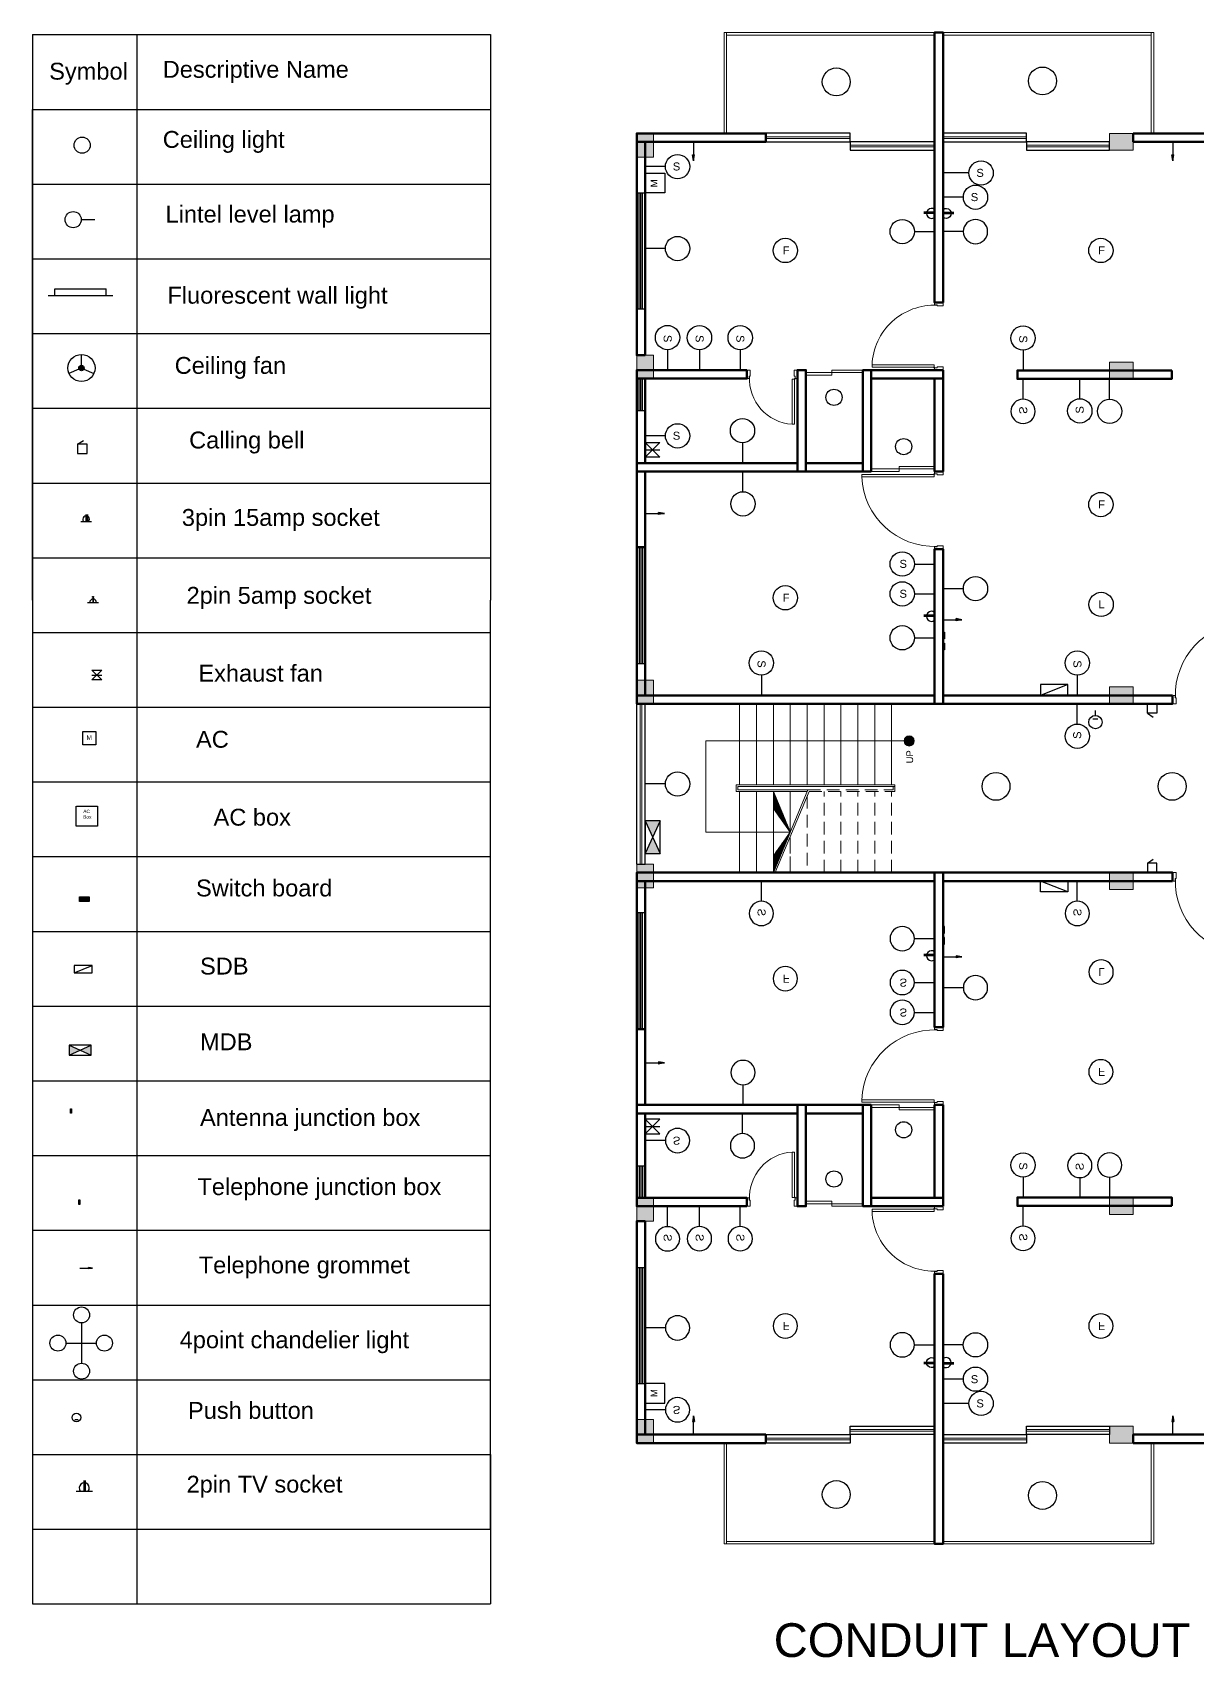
# Model space of a CAD drawing. Header units: feet. Extents: x -557 to 5700, y -423 to 603.
# Drawn here: x 871 to 1561, y -417 to 546 of the extents above; entities that cross this region are included whole.
import ezdxf

# ---------------------------------------------------------------- set-up
doc = ezdxf.new("R2010")
doc.units = ezdxf.units.FT
doc.header["$LTSCALE"] = 30
doc.header["$MEASUREMENT"] = 0
doc.linetypes.add('HIDDEN', pattern=[0.375, 0.25, -0.125])
for name, color, linetype, lineweight in [('Door', 36, 'Continuous', 18), ('FINAL STRUCTURE', 250, 'Continuous', 0), ('NF_16.02.2022', 7, 'Continuous', 0), ('wall', 250, 'Continuous', 100), ('window', 250, 'Continuous', 0)]:
    doc.layers.add(name, color=color, linetype=linetype, lineweight=lineweight)
doc.layers.add('FINAL SHEET', color=7, linetype='Continuous')
doc.layers.add('FUR', color=251, linetype='Continuous')
doc.styles.get("Standard").update_dxf_attribs({"font": 'arial.ttf'})

# ---------------------------------------------------------------- blocks, each defined once
blk = doc.blocks.new('*U58')
blk.add_lwpolyline([(12498290, -555594), (12499540, -555594), (12499540, -555719), (12498290, -555719)], close=True)
at = {"lineweight": 30}
blk.add_lwpolyline([(12498290, -555594), (12498290, -555719), (12499540, -555719), (12499540, -555594)], close=True, dxfattribs=at)
at = {"layer": 'window'}
blk.add_lwpolyline([(12498290, -555644), (12498290, -555669), (12499540, -555669), (12499540, -555644)], close=True, dxfattribs=at)
blk = doc.blocks.new('*U55')
for points in [[(-750, -56.5), (-744, -56.5), (-744, -62.5), (-715, -62.5), (-715, -27.5), (-700, -27.5), (-700, 62.5), (-744, 62.5), (-744, 56.5), (-750, 56.5), (-750, 62.5), (-750, -62.5)], [(0, -56.5), (-6, -56.5), (-6, -62.5), (-35, -62.5), (-35, -27.5), (-50, -27.5), (-50, 62.5), (-6, 62.5), (-6, 56.5), (0, 56.5), (0, 62.5), (0, -62.5)], [(-707.5, -740), (-707.5, -70), (-672.5, -70), (-672.5, -740)]]:
    blk.add_lwpolyline(points, close=True)
blk.add_lwpolyline([(-707.5, -70), (-712.5, -67.5), (-715, -62.5)])
blk.add_circle((-712.5, -67.5), 5)
blk.add_arc((-712.5, -67.5), 673.7, 273.40392, 3.40392)
blk = doc.blocks.new('*U49')
for points in [[(-42.5, 990), (-42.5, 70), (-77.5, 70), (-77.5, 990)], [(-1000, 56.5), (-994, 56.5), (-994, 62.5), (-965, 62.5), (-965, 27.5), (-950, 27.5), (-950, -62.5), (-994, -62.5), (-994, -56.5), (-1000, -56.5), (-1000, -62.5), (-1000, 62.5)], [(0, 56.5), (-6, 56.5), (-6, 62.5), (-35, 62.5), (-35, 27.5), (-50, 27.5), (-50, -62.5), (-6, -62.5), (-6, -56.5), (0, -56.5), (0, -62.5), (0, 62.5)]]:
    blk.add_lwpolyline(points, close=True)
blk.add_lwpolyline([(-42.5, 70), (-37.5, 67.5), (-35, 62.5)])
blk.add_circle((-37.5, 67.5), 5)
blk.add_arc((-37.5, 67.5), 923.4, 92.48281, 182.48281)
blk = doc.blocks.new('*U54')
for points in [[(-1107.5, 1140), (-1107.5, 70), (-1072.5, 70), (-1072.5, 1140)], [(-1150, 56.5), (-1144, 56.5), (-1144, 62.5), (-1115, 62.5), (-1115, 27.5), (-1100, 27.5), (-1100, -62.5), (-1144, -62.5), (-1144, -56.5), (-1150, -56.5), (-1150, -62.5), (-1150, 62.5)], [(0, 56.5), (-6, 56.5), (-6, 62.5), (-35, 62.5), (-35, 27.5), (-50, 27.5), (-50, -62.5), (-6, -62.5), (-6, -56.5), (0, -56.5), (0, -62.5), (0, 62.5)]]:
    blk.add_lwpolyline(points, close=True)
blk.add_lwpolyline([(-1107.5, 70), (-1112.5, 67.5), (-1115, 62.5)])
blk.add_circle((-1112.5, 67.5), 5)
blk.add_arc((-1112.5, 67.5), 1073.2, 357.86408, 87.86408)
blk = doc.blocks.new('*U59')
blk.add_lwpolyline([(12498307, -555594), (12499540, -555594), (12499540, -555719), (12498307, -555719)], close=True)
at = {"lineweight": 30}
blk.add_lwpolyline([(12498307, -555594), (12498307, -555719), (12499540, -555719), (12499540, -555594)], close=True, dxfattribs=at)
at = {"layer": 'window'}
blk.add_lwpolyline([(12498307, -555644), (12498307, -555669), (12499540, -555669), (12499540, -555644)], close=True, dxfattribs=at)
blk = doc.blocks.new('*X42')
at = {"color": 0}
for p, q in [((734.8, 161.93), (736.61, 163.73)), ((735.42, 162.37), (736.91, 163.86)), ((736.04, 162.81), (737.21, 163.99)), ((736.65, 163.25), (737.52, 164.11)), ((737.27, 163.69), (737.82, 164.24)), ((737.89, 164.14), (738.12, 164.37)), ((714.43, 154.46), (714.49, 154.52)), ((714.6, 154.46), (714.79, 154.64)), ((714.78, 154.46), (715.09, 154.77)), ((714.96, 154.46), (715.39, 154.9)), ((715.13, 154.46), (715.7, 155.02)), ((715.31, 154.46), (716, 155.15)), ((715.49, 154.46), (716.3, 155.27)), ((715.66, 154.46), (716.61, 155.4)), ((715.84, 154.46), (716.91, 155.53)), ((716.02, 154.46), (717.21, 155.65)), ((716.19, 154.46), (717.52, 155.78)), ((716.37, 154.46), (717.82, 155.91)), ((716.55, 154.46), (718.12, 156.03)), ((716.72, 154.46), (718.42, 156.16)), ((716.9, 154.46), (718.73, 156.28)), ((717.08, 154.46), (719.03, 156.41)), ((717.25, 154.46), (719.33, 156.54)), ((717.43, 154.46), (719.64, 156.66)), ((717.61, 154.46), (719.94, 156.79)), ((717.79, 154.46), (720.24, 156.92)), ((717.96, 154.46), (720.55, 157.04)), ((718.14, 154.46), (720.85, 157.17)), ((718.32, 154.46), (721.15, 157.29)), ((718.49, 154.46), (721.46, 157.42)), ((718.67, 154.46), (721.76, 157.55)), ((718.85, 154.46), (722.06, 157.67)), ((719.02, 154.46), (722.36, 157.8)), ((719.2, 154.46), (722.67, 157.93)), ((719.38, 154.46), (722.97, 158.05)), ((719.55, 154.46), (723.27, 158.18)), ((719.73, 154.46), (723.58, 158.3)), ((719.91, 154.46), (723.88, 158.43)), ((720.08, 154.46), (724.18, 158.56)), ((720.26, 154.46), (724.49, 158.68)), ((720.44, 154.46), (724.79, 158.81)), ((720.61, 154.46), (725.09, 158.94)), ((720.79, 154.46), (725.39, 159.06)), ((720.97, 154.46), (725.7, 159.19)), ((721.14, 154.46), (726, 159.31)), ((721.32, 154.46), (726.3, 159.44)), ((721.5, 154.46), (726.61, 159.57)), ((721.67, 154.46), (726.91, 159.69)), ((721.85, 154.46), (727.21, 159.82)), ((722.03, 154.46), (727.52, 159.95)), ((722.2, 154.46), (727.82, 160.07)), ((722.38, 154.46), (728.12, 160.2)), ((722.56, 154.46), (728.43, 160.33)), ((722.73, 154.46), (728.73, 160.45)), ((722.91, 154.46), (729.03, 160.58)), ((723.09, 154.46), (729.33, 160.7)), ((723.27, 154.46), (729.64, 160.83)), ((723.44, 154.46), (729.94, 160.96)), ((723.62, 154.46), (730.24, 161.08)), ((723.8, 154.46), (730.55, 161.21)), ((723.97, 154.46), (730.85, 161.34)), ((724.15, 154.46), (731.15, 161.46)), ((724.33, 154.46), (731.46, 161.59)), ((724.9, 154.85), (731.76, 161.71)), ((725.52, 155.3), (732.06, 161.84)), ((726.14, 155.74), (732.36, 161.97)), ((726.76, 156.18), (732.67, 162.09)), ((727.37, 156.62), (732.97, 162.22)), ((727.99, 157.06), (733.27, 162.35)), ((728.61, 157.51), (733.58, 162.47)), ((729.23, 157.95), (733.88, 162.6)), ((729.85, 158.39), (734.18, 162.72)), ((730.47, 158.83), (734.49, 162.85)), ((731.09, 159.27), (734.79, 162.98)), ((731.71, 159.72), (735.09, 163.1)), ((732.32, 160.16), (735.4, 163.23)), ((732.94, 160.6), (735.7, 163.36)), ((733.56, 161.04), (736, 163.48)), ((734.18, 161.48), (736.3, 163.61))]:
    blk.add_line(p, q, dxfattribs=at)
blk = doc.blocks.new('STAIR')
at = {"layer": 'NF_16.02.2022'}
for p, q in [((0, 0), (48, 0)), ((49, 2), (49, -91)), ((0, -10), (48, -10)), ((0, -20), (48, -20)), ((0, -30), (48, -30)), ((0, -40), (48, -40)), ((0, -50), (48, -50)), ((51, -91), (51, -49.58)), ((100, -70), (51, -49.58)), ((100.38, -69.08), (52, -48.92)), ((0, -60), (48, -60)), ((0, -60), (48, -60)), ((76, -60), (52, -60)), ((76, -60), (52, -60)), ((52, -70), (76, -60)), ((76, -60), (62, -70)), ((76, -60), (90, -70)), ((0, -70), (48, -70)), ((0, -70), (48, -70)), ((52, -70), (98, -70)), ((100, -70), (52, -70)), ((0, -80), (48, -80)), ((0, -80), (48, -80)), ((100, -80), (52, -80)), ((0, -90), (48, -90)), ((49, -91), (51, -91)), ((100, -90), (52, -90))]:
    blk.add_line(p, q, dxfattribs=at)
at = {"layer": 'NF_16.02.2022', "linetype": 'HIDDEN'}
for p, q in [((51, 1), (49, 1)), ((51, -49.58), (51, 1)), ((100, 0), (52, 0)), ((100, -10), (52, -10)), ((100, -20), (52, -20)), ((100, -30), (52, -30)), ((100, -40), (52, -40)), ((54.6, -50), (100, -50)), ((100, -60), (78.6, -60)), ((98, -60), (78.6, -60))]:
    blk.add_line(p, q, dxfattribs=at)
at = {"layer": 'NF_16.02.2022'}
for points in [[(76, -60), (76, -110), (22, -110), (22, 10.45)], [(49, 2), (48, 2), (48, -92), (52, -92)], [(52, -92), (52, -50)]]:
    blk.add_lwpolyline(points, dxfattribs=at)
at = {"layer": 'NF_16.02.2022', "linetype": 'HIDDEN'}
blk.add_lwpolyline([(52, -48.92), (52, 2), (49, 2)], dxfattribs=at)
at = {"layer": 'NF_16.02.2022'}
blk.add_blockref('*X42', (-662.34, -224.46), dxfattribs=at)
at = {"layer": 'NF_16.02.2022', "xscale": -1}
blk.add_blockref('*X42', (814.34, -224.46), dxfattribs=at)
blk = doc.blocks.new('*U56')
blk.add_lwpolyline([(12498103, -555594), (12500478, -555594), (12500478, -555719), (12498103, -555719)], close=True)
at = {"lineweight": 30}
blk.add_lwpolyline([(12498103, -555594), (12498103, -555719), (12500478, -555719), (12500478, -555594)], close=True, dxfattribs=at)
at = {"layer": 'window'}
blk.add_lwpolyline([(12498103, -555644), (12498103, -555669), (12500478, -555669), (12500478, -555644)], close=True, dxfattribs=at)
blk = doc.blocks.new('FINAL STRUCTURE')
at = {"layer": 'FINAL STRUCTURE'}
blk.add_hatch(color=256, dxfattribs=at).paths.add_polyline_path([(16171863, 1282315), (16171863, 1281965), (16172113, 1281965), (16172113, 1282315)])
blk.add_lwpolyline([(16171863, 1282315), (16171863, 1281965), (16172113, 1281965), (16172113, 1282315)], close=True, dxfattribs=at)
blk = doc.blocks.new('fgrn')
blk.add_line((999.94, 781.66), (989.94, 781.66))
blk.add_circle((1005.94, 781.66), 6)
blk = doc.blocks.new('rgfnh')
blk.add_line((1024.12, 801.53), (1034.12, 801.53))
blk.add_circle((1018.12, 801.53), 6)
blk = doc.blocks.new('FUK')
blk.add_lwpolyline([(1083.96, 783.55), (1090.96, 783.55), (1090.96, 776.55), (1083.96, 776.55)], close=True)
at = {"color": 1, "insert": (1085.93, 781.62), "char_height": 2.48, "attachment_point": 1}
blk.add_mtext_dynamic_manual_height_columns('M', width=66.1939, gutter_width=12.38, heights=[0], dxfattribs=at)
blk = doc.blocks.new('TYNMTYM')
h = blk.add_hatch(color=256)
h.dxf.hatch_style = 1
h.paths.add_polyline_path([(1092.8, 787.2), (1092.8, 786.4), (1097, 786.4)])
h.paths.add_polyline_path([(1097, 786.4), (1092.8, 786.4), (1092.8, 785.7)])
for p, q in [((1083.3, 786.4), (1097, 786.4)), ((1097, 786.4), (1092.8, 787.2)), ((1092.8, 785.7), (1092.8, 787.2)), ((1097, 786.4), (1092.8, 785.7))]:
    blk.add_line(p, q)
blk = doc.blocks.new('efdb')
blk.add_line((1057.7, 765.2), (1066.7, 765.2))
for points in [[(1057.7, 769.7), (1066.7, 769.7), (1057.7, 760.7)], [(1057.7, 769.7), (1066.7, 760.7), (1057.7, 760.7)]]:
    blk.add_lwpolyline(points)
blk = doc.blocks.new('RTB')
h = blk.add_hatch(color=1)
h.dxf.hatch_style = 1
h.paths.add_polyline_path([(1080.28, 779.6), (1080.89, 779.6), (1080.89, 782.37), (1080.28, 782.37)])
blk.add_lwpolyline([(1080.28, 782.37), (1080.89, 782.37), (1080.89, 779.6), (1080.28, 779.6)], close=True)
blk = doc.blocks.new('FG N')
at = {"true_color": 0x6e28b8}
h = blk.add_hatch(color=192, dxfattribs=at)
h.dxf.hatch_style = 1
h.paths.add_polyline_path([(1079.59, 782.34), (1078.98, 782.34), (1078.98, 779.56), (1079.59, 779.56)])
blk.add_lwpolyline([(1078.98, 782.34), (1079.59, 782.34), (1079.59, 779.56), (1078.98, 779.56)], close=True)
blk = doc.blocks.new('eb')
blk.add_line((1033.2, 780.6), (1037.6, 783.4))
blk.add_lwpolyline([(1033.2, 773.6), (1040.2, 773.6), (1040.2, 780.6), (1033.2, 780.6)], close=True)
blk = doc.blocks.new('YDTR7IK')
blk.add_line((1054.5, 748.6), (1058.1, 748.6))
blk.add_circle((1056.3, 750.8), 4.8)
blk = doc.blocks.new('RYFMH')
blk.add_line((1066.52, 785.83), (1077.75, 790.26))
blk.add_lwpolyline([(1077.75, 790.26), (1066.52, 790.26), (1066.52, 785.83), (1077.75, 785.83)], close=True)
blk = doc.blocks.new('EGBDTG')
h = blk.add_hatch(color=256)
h.dxf.hatch_style = 1
h.paths.add_polyline_path([(1115.31, 784.01), (1108.57, 780.93), (1115.31, 777.84)])
h.paths.add_polyline_path([(1101.83, 777.84), (1108.57, 780.93), (1101.83, 784.01)])
for p, q in [((1101.83, 777.84), (1115.31, 784.01)), ((1101.83, 784.01), (1115.31, 777.84))]:
    blk.add_line(p, q)
blk.add_lwpolyline([(1115.31, 784.01), (1101.83, 784.01), (1101.83, 777.84), (1115.31, 777.84)], close=True)
blk = doc.blocks.new('rgdv')
for p, q in [((1057.1, 800.8), (1105.1, 800.8)), ((1062.1, 805.8), (1100.1, 805.8)), ((1062.1, 800.8), (1062.1, 805.8)), ((1100.1, 800.8), (1100.1, 805.8))]:
    blk.add_line(p, q)
blk = doc.blocks.new('fyj')
h = blk.add_hatch(color=256)
h.dxf.hatch_style = 1
h.paths.add_polyline_path([(1061.5, 794.8), (1060.9, 794.8), (1060.9, 794.4), (1061.5, 794.4)])
for p, q in [((1060.9, 794.8), (1061.5, 794.8)), ((1060.9, 794.4), (1060.9, 794.8)), ((1061.5, 794.4), (1060.9, 794.4)), ((1061.2, 790.4), (1061.2, 794.4)), ((1061.3, 794.4), (1061.3, 790.4)), ((1061.5, 794.8), (1061.5, 794.4)), ((1057.2, 790.4), (1065.2, 790.4))]:
    blk.add_line(p, q)
blk.add_arc((1061.2, 790.4), 2.49, 0, 180)
blk = doc.blocks.new('DG')
h = blk.add_hatch()
h.set_pattern_fill('AR-B816', color=256, scale=0.1)
h.paths.add_polyline_path([(1084, 779.3), (1078.1, 779.3), (1078.1, 776.5), (1084, 776.5)])
blk.add_lwpolyline([(1084, 776.5), (1078.1, 776.5), (1078.1, 779.3), (1084, 779.3)], close=True)
blk = doc.blocks.new('FJMU')
for p, q in [((1031.87, 794.69), (1038.24, 794.69)), ((1035.05, 794.69), (1035.05, 798.9)), ((1035.55, 794.69), (1035.55, 798.9)), ((1036.05, 794.69), (1036.05, 798.9))]:
    blk.add_line(p, q)
blk.add_arc((1035.05, 795.91), 1.99, 322.01631, 217.98369)
blk = doc.blocks.new('rf h')
for p, q in [((943, 753.3), (943, 775.7)), ((937.8, 745.5), (917.2, 736.6)), ((948.1, 745.5), (968.7, 736.6))]:
    blk.add_line(p, q)
for radius in [28, 5.58]:
    blk.add_circle((943, 747.7), radius)
blk = doc.blocks.new('FMY')
at = {"true_color": 0x000000}
h = blk.add_hatch(color=18, dxfattribs=at)
h.dxf.hatch_style = 1
h.paths.add_polyline_path([(951.6, 761.7, 1), (944.5, 761.7, 1)])
at = {"xscale": 0.6400000000000001, "yscale": 0.6400000000000001, "zscale": 0.6400000000000001}
blk.add_blockref('rf h', (344.6, 283.2), dxfattribs=at)
blk = doc.blocks.new('box')
for p, q in [((975.07, 300.5), (975.07, 312.49)), ((975.25, 312.49), (987.77, 312.49)), ((987.77, 312.49), (987.77, 300.5)), ((987.77, 300.5), (975.07, 300.5))]:
    blk.add_line(p, q)
at = {"insert": (979.33, 310.29), "char_height": 2, "attachment_point": 1}
blk.add_mtext_dynamic_manual_height_columns('AC \\PBox', width=54.9108, gutter_width=10, heights=[0], dxfattribs=at)
blk = doc.blocks.new('EFB')
for p, q in [((1020.595, 748.841), (1020.595, 746.416)), ((1019.653, 747.628), (1021.491, 747.628))]:
    blk.add_line(p, q)
for centre in [(1020.595, 749.322), (1019.172, 747.628), (1021.972, 747.628), (1020.595, 745.935)]:
    blk.add_circle(centre, 0.481)
blk = doc.blocks.new('DG B')
for p, q in [((-1119.3, 403.45), (-1119.3, 407.66)), ((-1118.8, 403.45), (-1118.8, 407.66)), ((-1122.48, 403.45), (-1116.11, 403.45))]:
    blk.add_line(p, q)
blk.add_arc((-1119.3, 404.68), 1.99, 322.01631, 217.98369)
blk = doc.blocks.new('rynr')
for p, q in [((871.2, 544.25), (1142.59, 544.25)), ((871.2, 544.25), (871.2, -385.52)), ((932.97, 544.25), (932.97, -385.52)), ((1142.59, 544.25), (1142.59, 209.24)), ((871.2, 209.24), (871.2, 499.97)), ((871.2, 499.97), (876.12, 499.97)), ((871.2, 499.97), (1142.59, 499.97)), ((876.12, 499.97), (1142.59, 499.97)), ((871.2, 455.69), (1142.59, 455.69)), ((871.2, 411.42), (1142.59, 411.42)), ((871.2, 367.14), (1142.59, 367.14)), ((871.2, 322.86), (1142.59, 322.86)), ((871.2, 278.58), (1142.59, 278.58)), ((871.2, 234.31), (1142.59, 234.31)), ((1142.59, -341.3), (1142.59, 209.24)), ((871.2, 190.03), (1142.59, 190.03)), ((871.2, 145.75), (1142.59, 145.75)), ((871.2, 101.48), (1142.59, 101.48)), ((871.2, 57.2), (1142.59, 57.2)), ((871.2, 12.92), (1142.59, 12.92)), ((871.2, 12.92), (1142.59, 12.92)), ((871.2, -31.36), (1142.59, -31.36)), ((871.2, -75.63), (1142.59, -75.63)), ((871.2, -119.91), (1142.59, -119.91)), ((871.2, -164.19), (1142.59, -164.19)), ((871.2, -208.47), (1142.59, -208.47)), ((871.2, -252.74), (1142.59, -252.74)), ((871.2, -297.02), (1142.59, -297.02)), ((1142.59, -297.02), (1142.59, -385.52)), ((871.2, -341.3), (1142.59, -341.3)), ((871.2, -385.52), (1142.59, -385.52))]:
    blk.add_line(p, q)
blk.add_circle((900.61, 478.76), 4.8)
for name, p, xscale, yscale, zscale in [('rgfnh', (80.79, -206.57), 0.8, 0.8, 0.8), ('rgdv', (34.75, -250.99), 0.8, 0.8, 0.8), ('FMY', (475.45, 5.48), 0.448, 0.448, 0.448), ('eb', (71.33, -322.89), 0.8, 0.8, 0.8), ('fyj', (58.11, -424.47), 0.8, 0.8, 0.8), ('efdb', (229.5, -324.9), 0.6400000000000001, 0.6400000000000001, 0.6400000000000001), ('FUK', (-294.98, -733.3), 1.103394264127607, 1.103394264127607, 1.103394264127607), ('DG', (-135.94, -714.71), 0.96, 0.96, 0.96), ('RYFMH', (-128.07, -766), 0.96, 0.96, 0.96), ('EGBDTG', (-164.79, -807.07), 0.96, 0.96, 0.96), ('FG N', (-142.2, -843.22), 0.96, 0.96, 0.96), ('RTB', (-138.33, -897.3), 0.96, 0.96, 0.96), ('TYNMTYM', (310.63, -613.96), 0.5433556177277198, 0.5433556177277198, 0.5433556177277198), ('EFB', (-9134.92, -7582.19), 9.832680556420335, 9.832680556420335, 9.832680556420335), ('YDTR7IK', (320.26, -685.21), 0.5462204590808405, 0.5462204590808405, 0.5462204590808405), ('DG B', (2580.81, -923.9), 1.500000000017479, 1.500000000017479, 1.500000000017479)]:
    blk.add_blockref(name, p, dxfattribs=dict(xscale=xscale, yscale=yscale, zscale=zscale))
for name, p in [('FJMU', (-132.11, -538.87)), ('box', (-78.03, -225.27))]:
    blk.add_blockref(name, p)
at = {"char_height": 10, "attachment_point": 1}
for s, insert in [('Symbol', (881.1, 527.6)), ('Descriptive Name', (948.37, 528.7)), ('Ceiling light', (948.37, 487.18)), ('Lintel level lamp', (950.01, 442.93)), ('Fluorescent wall light', (951.1, 394.86)), ('Ceiling fan', (955.44, 353.28)), ('Calling bell', (963.99, 309.06)), ('3pin 15amp socket', (959.67, 263.2)), ('2pin 5amp socket', (962.47, 217.05)), ('Exhaust fan', (969.47, 170.9)), ('AC', (968.07, 131.74)), ('AC box', (978.46, 85.59)), ('Switch board', (968.07, 43.64)), ('SDB', (970.45, -2.63)), ('MDB', (970.45, -47.48)), ('Antenna junction box', (970.45, -92.33)), ('Telephone junction box', (968.9, -133.32)), ('Telephone grommet', (969.68, -179.72)), ('4point chandelier light', (958.39, -224.04)), ('Push button', (963.32, -265.9)), ('2pin TV socket', (962.47, -309.6))]:
    blk.add_mtext_dynamic_manual_height_columns(s, width=1807.9923, gutter_width=50, heights=[0], dxfattribs=dict(at, insert=insert))
blk = doc.blocks.new('GILFJ')
blk.add_circle((1414.99, 386.79), 4.8)
at = {"insert": (1413.92, 388.42), "char_height": 3.16, "attachment_point": 1}
blk.add_mtext_dynamic_manual_height_columns('F', width=98.4707, gutter_width=15.81, heights=[0], dxfattribs=at)
blk = doc.blocks.new('GIL')
blk.add_line((1401.9, 773.24), (1409.9, 773.24))
blk.add_circle((1397.1, 773.24), 4.8)
at = {"insert": (1396.03, 774.87), "char_height": 3.16, "attachment_point": 1}
blk.add_mtext_dynamic_manual_height_columns('S', width=98.4707, gutter_width=15.81, heights=[0], dxfattribs=at)
blk = doc.blocks.new('FG')
blk.add_line((1246.11, 466.07, -64.14), (1234.11, 466.07, -64.14))
blk.add_circle((1253.31, 466.07, -64.14), 7.2)
at = {"color": 3, "insert": (1254.92, 468.52, -64.14), "char_height": 4.74, "attachment_point": 3}
blk.add_mtext_dynamic_manual_height_columns('S', width=147.706, gutter_width=23.71, heights=[0], dxfattribs=at)
blk = doc.blocks.new('TUK')
blk.add_line((1399.21, 816.29), (1407.21, 816.29))
blk.add_circle((1394.41, 816.29), 4.8)
at = {"color": 3, "insert": (1393.34, 817.92), "char_height": 3.16, "attachment_point": 1}
blk.add_mtext_dynamic_manual_height_columns('S', width=98.4707, gutter_width=15.81, heights=[0], dxfattribs=at)
blk = doc.blocks.new('GUIL')
blk.add_circle((1397.67, 371.74), 4.8)
at = {"insert": (1396.6, 373.37), "char_height": 3.16, "attachment_point": 1}
blk.add_mtext_dynamic_manual_height_columns('L', width=98.4707, gutter_width=15.81, heights=[0], dxfattribs=at)
blk = doc.blocks.new('fgn')
blk.add_line((1458.01, 357.27, -64.14), (1458.01, 345.27, -64.14))
blk.add_circle((1458.01, 364.47, -64.14), 7.2)
at = {"color": 18, "true_color": 0x000000, "insert": (1460.46, 366.07, -64.14), "char_height": 4.74, "attachment_point": 1, "rotation": 270}
blk.add_mtext_dynamic_manual_height_columns('S', width=147.706, gutter_width=23.71, heights=[0], dxfattribs=at)
blk = doc.blocks.new('dgbr')
blk.add_line((1303, 164.77, -64.14), (1303, 152.77, -64.14))
blk.add_circle((1303, 171.97, -64.14), 7.2)
at = {"color": 18, "true_color": 0x000000, "insert": (1305.45, 173.57, -64.14), "char_height": 4.74, "attachment_point": 1, "rotation": 270}
blk.add_mtext_dynamic_manual_height_columns('S', width=147.706, gutter_width=23.71, heights=[0], dxfattribs=at)

msp = doc.modelspace()

# ---------------------------------------------------------------- hatches: boundary and pattern name
at = {"layer": 'NF_16.02.2022', "true_color": 0x000000}
h = msp.add_hatch(color=18, dxfattribs=at)
edge = h.paths.add_edge_path()
edge.add_arc((1390.56288, 125.76538), 3, 0, 360)

# ---------------------------------------------------------------- linework, layer by layer
for p, q in [((1425.94091, 462.28369, -64.13599), (1410.61146, 462.28369, -64.13599)), ((1422.61146, 447.92507, -64.13599), (1410.61146, 447.92507, -64.13599)), ((1230.61146, 321.52522, -64.13599), (1230.61146, 340.50538, -64.13599)), ((1231.61146, 321.52522, -64.13599), (1231.61146, 340.50538, -64.13599)), ((1232.61146, 321.52522, -64.13599), (1232.61146, 340.50538, -64.13599)), ((1229.11146, 321.52522, -64.13599), (1234.11146, 321.52522, -64.13599)), ((1230.61146, 240.60538, -64.13599), (1230.61146, 171.52538, -64.13599)), ((1231.61146, 240.60538, -64.13599), (1231.61146, 171.52538, -64.13599)), ((1232.61146, 240.60538, -64.13599), (1232.61146, 171.52538, -64.13599)), ((1234.11146, 171.52538, -64.13599), (1229.11146, 171.52538, -64.13599)), ((1500.85784, 140.83613, -64.13599), (1500.85784, 143.76839, -64.13599)), ((1234.11146, 24.00538, -64.13599), (1229.11146, 24.00538, -64.13599)), ((1230.61146, -45.07462, -64.13599), (1230.61146, 24.00538, -64.13599)), ((1231.61146, -45.07462, -64.13599), (1231.61146, 24.00538, -64.13599)), ((1232.61146, -45.07462, -64.13599), (1232.61146, 24.00538, -64.13599)), ((1229.11146, -125.99446, -64.13599), (1234.11146, -125.99446, -64.13599)), ((1230.61146, -125.99446, -64.13599), (1230.61146, -144.97462, -64.13599)), ((1231.61146, -125.99446, -64.13599), (1231.61146, -144.97462, -64.13599)), ((1232.61146, -125.99446, -64.13599), (1232.61146, -144.97462, -64.13599)), ((1422.61146, -252.39431, -64.13599), (1410.61146, -252.39431, -64.13599)), ((1425.94091, -266.75293, -64.13599), (1410.61146, -266.75293, -64.13599))]:
    msp.add_line(p, q)
for centre, radius in [((1347.32697, 516.26455), 8.25662), ((1469.50925, 516.81335), 8.25662), ((1433.14091, 462.28369, -64.13599), 7.2), ((1429.81146, 447.92507, -64.13599), 7.2), ((1345.98368, 329.34218), 4.8), ((1387.24787, 300.16125), 4.8), ((1441.9954, 98.85839), 8.25662), ((1441.9954, 98.85839), 8.25662), ((1546.3214, 98.85839), 8.25662), ((1387.24787, -104.6305), 4.8), ((1345.98368, -133.81143), 4.8), ((1429.81146, -252.39431, -64.13599), 7.2), ((1433.14091, -266.75293, -64.13599), 7.2), ((1347.32697, -320.73379), 8.25662), ((1469.50925, -321.28259), 8.25662)]:
    msp.add_circle(centre, radius)
at = {"layer": 'FINAL SHEET'}
for p, q in [((1229.11146, 450.44037, -64.13599), (1234.11146, 450.44037, -64.13599)), ((1230.61146, 381.80037, -64.13599), (1230.61146, 450.44037, -64.13599)), ((1231.61146, 381.80037, -64.13599), (1231.61146, 450.44037, -64.13599)), ((1232.61146, 381.80037, -64.13599), (1232.61146, 450.44037, -64.13599)), ((1229.11146, 381.80037, -64.13599), (1234.11146, 381.80037, -64.13599)), ((1229.11146, -186.26961, -64.13599), (1234.11146, -186.26961, -64.13599)), ((1230.61146, -186.26961, -64.13599), (1230.61146, -254.90961, -64.13599)), ((1231.61146, -186.26961, -64.13599), (1231.61146, -254.90961, -64.13599)), ((1232.61146, -186.26961, -64.13599), (1232.61146, -254.90961, -64.13599)), ((1229.11146, -254.90961, -64.13599), (1234.11146, -254.90961, -64.13599))]:
    msp.add_line(p, q, dxfattribs=at)
at = {"layer": 'NF_16.02.2022'}
msp.add_circle((1390.56288, 125.76538, -64.13599), 3, dxfattribs=at)
at = {"layer": 'wall', "elevation": -64.13599}
for points in [[(1410.61146, 385.50538), (1405.61146, 385.50538), (1405.61146, 545.52538), (1410.61146, 545.52538)], [(1305.61146, 485.76538), (1305.61146, 480.76538), (1229.11146, 480.76538), (1229.11146, 485.76538)], [(1523.25355, 485.76538), (1523.25355, 480.76538), (1592.61146, 480.76538), (1592.61146, 485.76538)], [(1234.11146, 354.26538), (1229.11146, 354.26538), (1229.11146, 480.76538), (1234.11146, 480.76538)], [(1294.36146, 345.50538), (1294.36146, 340.50538), (1229.11146, 340.50538), (1229.11146, 345.50538)], [(1234.11146, 290.42538), (1229.11146, 290.42538), (1229.11146, 340.50538), (1234.11146, 340.50538)], [(1329.36146, 285.42538), (1324.36146, 285.42538), (1324.36146, 345.50538), (1329.36146, 345.50538)], [(1368.08146, 285.42538), (1363.08146, 285.42538), (1363.08146, 345.50538), (1368.08146, 345.50538)], [(1410.61146, 345.50538), (1410.61146, 340.50538), (1368.08146, 340.50538), (1368.08146, 345.50538)], [(1410.61146, 285.42538), (1405.61146, 285.42538), (1405.61146, 340.50538), (1410.61146, 340.50538)], [(1546.09146, 345.26538), (1546.09146, 340.26538), (1454.68572, 340.26538), (1454.68572, 345.26538)], [(1324.36146, 290.42538), (1324.36146, 285.42538), (1229.11146, 285.42538), (1229.11146, 290.42538)], [(1363.08146, 290.42538), (1363.08146, 285.42538), (1329.36146, 285.42538), (1329.36146, 290.42538)], [(1234.11146, 240.60538), (1229.11146, 240.60538), (1229.11146, 285.42538), (1234.11146, 285.42538)], [(1234.11146, 152.76538), (1229.11146, 152.76538), (1229.11146, 240.60538), (1234.11146, 240.60538)], [(1410.61146, 147.76538), (1405.61146, 147.76538), (1405.61146, 239.42538), (1410.61146, 239.42538)], [(1405.61146, 152.76538), (1405.61146, 147.76538), (1229.11146, 147.76538), (1229.11146, 152.76538)], [(1546.61146, 152.76538), (1546.61146, 147.76538), (1410.61146, 147.76538), (1410.61146, 152.76538)], [(1405.61146, 42.76538), (1405.61146, 47.76538), (1229.11146, 47.76538), (1229.11146, 42.76538)], [(1234.11146, 42.76538), (1229.11146, 42.76538), (1229.11146, -45.07462), (1234.11146, -45.07462)], [(1410.61146, 47.76538), (1405.61146, 47.76538), (1405.61146, -43.89462), (1410.61146, -43.89462)], [(1546.61146, 42.76538), (1546.61146, 47.76538), (1410.61146, 47.76538), (1410.61146, 42.76538)], [(1234.11146, -45.07462), (1229.11146, -45.07462), (1229.11146, -89.89462), (1234.11146, -89.89462)], [(1324.36146, -94.89462), (1324.36146, -89.89462), (1229.11146, -89.89462), (1229.11146, -94.89462)], [(1234.11146, -94.89462), (1229.11146, -94.89462), (1229.11146, -144.97462), (1234.11146, -144.97462)], [(1329.36146, -89.89462), (1324.36146, -89.89462), (1324.36146, -149.97462), (1329.36146, -149.97462)], [(1363.08146, -94.89462), (1363.08146, -89.89462), (1329.36146, -89.89462), (1329.36146, -94.89462)], [(1368.08146, -89.89462), (1363.08146, -89.89462), (1363.08146, -149.97462), (1368.08146, -149.97462)], [(1410.61146, -89.89462), (1405.61146, -89.89462), (1405.61146, -144.97462), (1410.61146, -144.97462)], [(1294.36146, -149.97462), (1294.36146, -144.97462), (1229.11146, -144.97462), (1229.11146, -149.97462)], [(1410.61146, -149.97462), (1410.61146, -144.97462), (1368.08146, -144.97462), (1368.08146, -149.97462)], [(1546.09146, -149.73462), (1546.09146, -144.73462), (1454.68572, -144.73462), (1454.68572, -149.73462)], [(1234.11146, -158.73462), (1229.11146, -158.73462), (1229.11146, -285.23462), (1234.11146, -285.23462)], [(1410.61146, -189.97462), (1405.61146, -189.97462), (1405.61146, -349.99462), (1410.61146, -349.99462)], [(1305.61146, -290.23462), (1305.61146, -285.23462), (1229.11146, -285.23462), (1229.11146, -290.23462)], [(1523.25355, -290.23462), (1523.25355, -285.23462), (1592.61146, -285.23462), (1592.61146, -290.23462)]]:
    msp.add_lwpolyline(points, close=True, dxfattribs=at)
at = {"layer": 'window', "elevation": -64.13599}
for points in [[(1282.36146, 545.52538), (1280.86146, 545.52538), (1280.86146, 485.76538), (1282.36146, 485.76538)], [(1405.61146, 544.02538), (1405.61146, 545.52538), (1282.36146, 545.52538), (1282.36146, 544.02538)], [(1533.86146, 544.02538), (1533.86146, 545.52538), (1410.61146, 545.52538), (1410.61146, 544.02538)], [(1535.36146, 545.52538), (1533.86146, 545.52538), (1533.86146, 485.76538), (1535.36146, 485.76538)], [(1329.36146, 342.50538), (1329.36146, 344.00538), (1344.62572, 344.00538), (1344.62572, 342.50538)], [(1344.62572, 344.00538), (1344.62572, 345.50538), (1363.08146, 345.50538), (1363.08146, 344.00538)], [(1368.08146, 285.42538), (1368.08146, 286.92538), (1384.66572, 286.92538), (1384.66572, 285.42538)], [(1384.66572, 286.92538), (1384.66572, 288.42538), (1405.61146, 288.42538), (1405.61146, 286.92538)], [(1368.08146, -89.89462), (1368.08146, -91.39462), (1384.66572, -91.39462), (1384.66572, -89.89462)], [(1384.66572, -91.39462), (1384.66572, -92.89462), (1405.61146, -92.89462), (1405.61146, -91.39462)], [(1329.36146, -146.97462), (1329.36146, -148.47462), (1344.62572, -148.47462), (1344.62572, -146.97462)], [(1344.62572, -148.47462), (1344.62572, -149.97462), (1363.08146, -149.97462), (1363.08146, -148.47462)], [(1282.36146, -349.99462), (1280.86146, -349.99462), (1280.86146, -290.23462), (1282.36146, -290.23462)], [(1535.36146, -349.99462), (1533.86146, -349.99462), (1533.86146, -290.23462), (1535.36146, -290.23462)], [(1405.61146, -348.49462), (1405.61146, -349.99462), (1282.36146, -349.99462), (1282.36146, -348.49462)], [(1533.86146, -348.49462), (1533.86146, -349.99462), (1410.61146, -349.99462), (1410.61146, -348.49462)]]:
    msp.add_lwpolyline(points, close=True, dxfattribs=at)

# ---------------------------------------------------------------- block references
for name, p in [('rynr', (0, 0)), ('FG', (0, 0)), ('fgn', (0, 0)), ('FG', (0, -159.53718)), ('dgbr', (0, 0)), ('fgn', (0, -490))]:
    msp.add_blockref(name, p)
for name, p, xscale, yscale, zscale, rotation in [('TYNMTYM', (621.73789, 1363.66414, -64.13599), 0.8150334265915797, 0.8150334265915797, 0.8150334265915797, 270), ('TYNMTYM', (621.73789, 1363.66414, -64.13599), 0.8150334265915797, 0.8150334265915797, 0.8150334265915797, 270), ('TYNMTYM', (905.72634, 1363.66414, -64.13599), 0.8150334265915797, 0.8150334265915797, 0.8150334265915797, 270), ('FUK', (2530.95695, -1343.54463, -64.13599), 1.65509139619141, 1.65509139619141, 1.65509139619141, 90), ('DG B', (2010.79222, 2117.26147, -64.13599), 1.500000000017479, 1.500000000017479, 1.500000000017479, 90), ('DG B', (805.4307, 2117.26147, -64.13599), -1.500000000017479, 1.500000000017479, 1.500000000017479, 270), ('TUK', (22.94109, 2456.38409, -64.13599), 1.5, 1.5, 1.5, 270), ('GIL', (106.44821, 2460.34801, -64.13599), 1.5, 1.5, 1.5, 270), ('GIL', (130.56404, 2460.34801, -64.13599), 1.5, 1.5, 1.5, 270), ('TUK', (2716.0449, -1770.29479, -64.13599), 1.5, 1.5, 1.5, 89.99999999999999), ('rgfnh', (2471.0897, -900.674, -64.13599), 1.2, 1.2, 1.2, 90), ('fgrn', (2229.78651, -897.5015, -64.13599), 1.2, 1.2, 1.2, 90), ('rgfnh', (2253.89051, -955.514, -64.13599), 1.2, 1.2, 1.2, 90), ('DG B', (2010.79222, 1878.54355, -64.13599), 1.500000000017479, 1.500000000017479, 1.500000000017479, 90), ('TUK', (265.68586, 2263.5838, -64.13599), 1.5, 1.5, 1.5, 270), ('RYFMH', (3020.23023, 1290.74353, -64.13599), 1.44, 1.44, 1.44, 180), ('TUK', (2714.55938, -1963.05304, -64.13599), 1.5, 1.5, 1.5, 89.99999999999999), ('eb', (705.07606, 766.63014, -64.13599), -0.8, 0.8, 0.8, 180), ('YDTR7IK', (2366.29354, 752.08708, -64.13599), 0.8193306886212608, 0.8193306886212608, 0.8193306886212608, 180), ('EGBDTG', (114.02376, 1665.06118, -64.13599), 1.44, 1.44, 1.44, 270), ('TUK', (265.68586, -2068.05304, -64.13599), -1.5, 1.5, 1.5, 270), ('rgfnh', (164.67208, 970.47681, -64.13599), -1.2, 1.2, 1.2, 180), ('RTB', (-144.99491, 1138.48598, -64.13599), -1.44, 1.44, 1.44, 180), ('DG B', (2010.79222, 1677.42724, -64.13599), 1.500000000017479, 1.500000000017479, 1.500000000017479, 90), ('FG N', (-143.12299, 1131.89296, -64.13599), -1.44, 1.44, 1.44, 180), ('GILFJ', (-805.33305, 565.11982), -1.5, 1.5, 1.5, 180), ('TYNMTYM', (527.7127, 638.88768, -64.13599), -0.8150334265915797, 0.8150334265915797, 0.8150334265915797, 180), ('GUIL', (-592.25332, 546.47714), -1.5, 1.5, 1.5, 180), ('TUK', (-705.20695, 1207.07374, -64.13599), -1.5, 1.5, 1.5, 180), ('fgrn', (222.68458, 917.55402, -64.13599), -1.2, 1.2, 1.2, 180), ('GIL', (-709.23117, 1124.78413, -64.13599), -1.5, 1.5, 1.5, 180), ('TYNMTYM', (351.44713, 575.94487, -64.13599), -0.8150334265915797, 0.8150334265915797, 0.8150334265915797, 180), ('rgfnh', (2253.89051, 1151.04476, -64.13599), -1.2, 1.2, 1.2, 90), ('GILFJ', (-618.40182, 509.88449), -1.5, 1.5, 1.5, 180), ('fgrn', (2229.78651, 1093.03226, -64.13599), -1.2, 1.2, 1.2, 90), ('efdb', (218.7495, 631.94455, -64.13599), -0.9600000000000002, 0.9600000000000002, 0.9600000000000002, 180), ('TUK', (2716.0449, 1965.82554, -64.13599), -1.5, 1.5, 1.5, 90), ('rgfnh', (2471.0897, 1096.20476, -64.13599), -1.2, 1.2, 1.2, 90), ('TUK', (22.94109, -2260.85333, -64.13599), -1.5, 1.5, 1.5, 270), ('GIL', (106.44821, -2264.81725, -64.13599), -1.5, 1.5, 1.5, 270), ('GIL', (130.56404, -2264.81725, -64.13599), -1.5, 1.5, 1.5, 270), ('fgrn', (46.18458, 716.00322, -64.13599), -1.2, 1.2, 1.2, 180), ('GILFJ', (-805.33305, 359.34245), -1.5, 1.5, 1.5, 180), ('GILFJ', (-618.40182, 359.34245), -1.5, 1.5, 1.5, 180), ('rgfnh', (164.67208, 729.79634, -64.13599), -1.2, 1.2, 1.2, 180), ('rgfnh', (2651.55084, 729.79634, -64.13599), 1.2, 1.2, 1.2, 180), ('DG B', (2010.79222, -1921.49072, -64.13599), -1.500000000017479, 1.500000000017479, 1.500000000017479, 90), ('DG B', (805.4307, -1921.49072, -64.13599), 1.500000000017479, 1.500000000017479, 1.500000000017479, 270), ('FUK', (2530.95695, 1539.07539, -64.13599), -1.65509139619141, 1.65509139619141, 1.65509139619141, 90), ('TYNMTYM', (621.73789, -1168.13339, -64.13599), -0.8150334265915797, 0.8150334265915797, 0.8150334265915797, 270), ('TYNMTYM', (621.73789, -1168.13339, -64.13599), -0.8150334265915797, 0.8150334265915797, 0.8150334265915797, 270), ('TYNMTYM', (905.72634, -1168.13339, -64.13599), -0.8150334265915797, 0.8150334265915797, 0.8150334265915797, 270)]:
    msp.add_blockref(name, p, dxfattribs=dict(xscale=xscale, yscale=yscale, zscale=zscale, rotation=rotation))
for name, p, xscale, yscale, zscale in [('rgfnh', (164.67208, -534.26558, -64.13599), 1.2, 1.2, 1.2), ('rgfnh', (2651.55084, -534.26558, -64.13599), -1.2, 1.2, 1.2), ('fgrn', (46.18458, -520.47246, -64.13599), 1.2, 1.2, 1.2), ('GILFJ', (-805.33305, -163.81169), 1.5, 1.5, 1.5), ('GILFJ', (-618.40182, -163.81169), 1.5, 1.5, 1.5), ('efdb', (218.7495, -436.4138, -64.13599), 0.9600000000000002, 0.9600000000000002, 0.9600000000000002), ('GILFJ', (-618.40182, -314.35373), 1.5, 1.5, 1.5), ('TYNMTYM', (351.44713, -380.41411, -64.13599), 0.8150334265915797, 0.8150334265915797, 0.8150334265915797), ('GIL', (-709.23117, -929.25338, -64.13599), 1.5, 1.5, 1.5), ('fgrn', (222.68458, -722.02326, -64.13599), 1.2, 1.2, 1.2), ('GILFJ', (-805.33305, -369.58907), 1.5, 1.5, 1.5), ('TUK', (-705.20695, -1011.54299, -64.13599), 1.5, 1.5, 1.5), ('GUIL', (-592.25332, -350.94638), 1.5, 1.5, 1.5), ('rgfnh', (164.67208, -774.94605, -64.13599), 1.2, 1.2, 1.2), ('TYNMTYM', (527.7127, -443.35692, -64.13599), 0.8150334265915797, 0.8150334265915797, 0.8150334265915797), ('FG N', (-143.12299, -936.3622, -64.13599), 1.44, 1.44, 1.44), ('RTB', (-144.99491, -942.95522, -64.13599), 1.44, 1.44, 1.44), ('fgrn', (46.18458, -837.72246, -64.13599), 1.2, 1.2, 1.2), ('eb', (705.07606, -571.09938, -64.13599), 0.8, 0.8, 0.8), ('RYFMH', (3020.23023, -1095.21278, -64.13599), -1.44, 1.44, 1.44)]:
    msp.add_blockref(name, p, dxfattribs=dict(xscale=xscale, yscale=yscale, zscale=zscale))
at = {"xscale": -1, "rotation": 180}
for name, p in [('fgn', (0, 685.53076)), ('dgbr', (0, 195.53076)), ('FG', (0, 355.06794)), ('fgn', (0, 195.53076)), ('FG', (0, 195.53076))]:
    msp.add_blockref(name, p, dxfattribs=at)
at = {"layer": 'Door'}
for name, p, xscale, yscale, zscale, rotation in [('*U49', (1408.11146, 345.50538, -64.13599), -0.04000000000000006, 0.04000000000000006, 0.04, 90), ('*U54', (1408.11146, 239.42538, -64.13599), -0.04000000000000006, 0.04000000000000006, 0.04, 90), ('*U54', (1546.61146, 45.26538, -64.13599), 0.04, 0.04, 0.04, 180), ('*U54', (1408.11146, -43.89462, -64.13599), 0.04000000000000006, 0.04000000000000006, 0.04000000000000006, 90.00000000000001), ('*U55', (1294.36146, -147.47462, -64.13599), 0.04, 0.04, 0.04, 180), ('*U49', (1408.11146, -149.97462, -64.13599), 0.04000000000000006, 0.04000000000000006, 0.04000000000000006, 90.00000000000001)]:
    msp.add_blockref(name, p, dxfattribs=dict(at, xscale=xscale, yscale=yscale, zscale=zscale, rotation=rotation))
at = {"layer": 'Door', "xscale": -0.04, "yscale": 0.04, "zscale": 0.04}
for name, p in [('*U55', (1294.36146, 343.00538, -64.13599)), ('*U54', (1546.61146, 150.26538, -64.13599))]:
    msp.add_blockref(name, p, dxfattribs=at)
at = {"layer": 'FUR', "rotation": 270}
msp.add_blockref('STAIR', (1380.11146, 147.76538, -64.13599), dxfattribs=at)
at = {"layer": 'NF_16.02.2022', "yscale": 0.04, "zscale": 0.04}
for name, p, xscale in [('FINAL STRUCTURE', (-645645.41034, -50806.85025, -64.13599), 0.04), ('FINAL STRUCTURE', (-645645.41034, -50938.35025, -64.13599), 0.04), ('FINAL STRUCTURE', (-645645.41034, -51130.85025, -64.13599), 0.04), ('*U58', (501287.23065, 21938.50542, -64.13599), -0.04), ('*U58', (501337.23065, 21943.50542, -64.13599), -0.04), ('*U59', (501392.23065, 21938.50542, -64.13599), -0.04), ('*U59', (501441.55169, 21943.50542, -64.13599), -0.04)]:
    msp.add_blockref(name, p, dxfattribs=dict(at, xscale=xscale))
for name, p, xscale, rotation in [('*U58', (501287.23065, -21742.97466, -64.13599), 0.04, 180), ('*U59', (501392.23065, -21742.97466, -64.13599), 0.04, 180), ('FINAL STRUCTURE', (-49769.36208, 647360.28718, -64.13599), 0.04, 270), ('*U58', (501337.23065, -21747.97466, -64.13599), 0.04, 180), ('*U59', (501441.55169, -21747.97466, -64.13599), 0.04, 180), ('FINAL STRUCTURE', (-49769.36208, 647224.78718, -64.13599), 0.04, 270), ('FINAL STRUCTURE', (-49769.36208, 647032.28718, -64.13599), 0.04, 270), ('*U56', (23457.8515, 500071.88457, -64.13599), 0.04, 270), ('FINAL STRUCTURE', (-645645.41034, 51331.381, -64.13599), -0.04, 180), ('FINAL STRUCTURE', (-49769.36208, -646836.75642, -64.13599), -0.04, 270), ('FINAL STRUCTURE', (-645645.41034, 51133.881, -64.13599), -0.04, 180), ('FINAL STRUCTURE', (-49769.36208, -647029.25642, -64.13599), -0.04, 270), ('FINAL STRUCTURE', (-645645.41034, 51002.381, -64.13599), -0.04, 180), ('FINAL STRUCTURE', (-49769.36208, -647164.75642, -64.13599), -0.04, 270)]:
    msp.add_blockref(name, p, dxfattribs=dict(at, xscale=xscale, rotation=rotation))

# ---------------------------------------------------------------- texts
for s, width, gutter_width, insert, char_height, attachment_point in [('S', 147.7059943, 23.71426, (1434.74531, 464.7314, -64.13599), 4.74285, 3), ('S', 147.7059943, 23.71426, (1434.74531, -269.20064, -64.13599), 4.74285, 9), ('CONDUIT LAYOUT', 3615.9845896, 100, (1310.28439, -397.01709), 20, 1)]:
    msp.add_mtext_dynamic_manual_height_columns(s, width=width, gutter_width=gutter_width, heights=[0], dxfattribs=dict(insert=insert, char_height=char_height, attachment_point=attachment_point))
at = {"color": 3, "char_height": 4.74285}
for insert, attachment_point in [((1431.41586, 450.37279, -64.13599), 3), ((1431.41586, -254.84203, -64.13599), 9)]:
    msp.add_mtext_dynamic_manual_height_columns('S', width=147.7059943, gutter_width=23.71426, heights=[0], dxfattribs=dict(at, insert=insert, attachment_point=attachment_point))
at = {"layer": 'NF_16.02.2022', "insert": (1388.86389, 112.47675, -64.13599), "char_height": 4, "attachment_point": 1, "rotation": 90}
msp.add_mtext_dynamic_manual_height_columns('UP', width=7.8441471, gutter_width=0.04, heights=[2.18316], dxfattribs=at)

doc.saveas('drawing.dxf')
